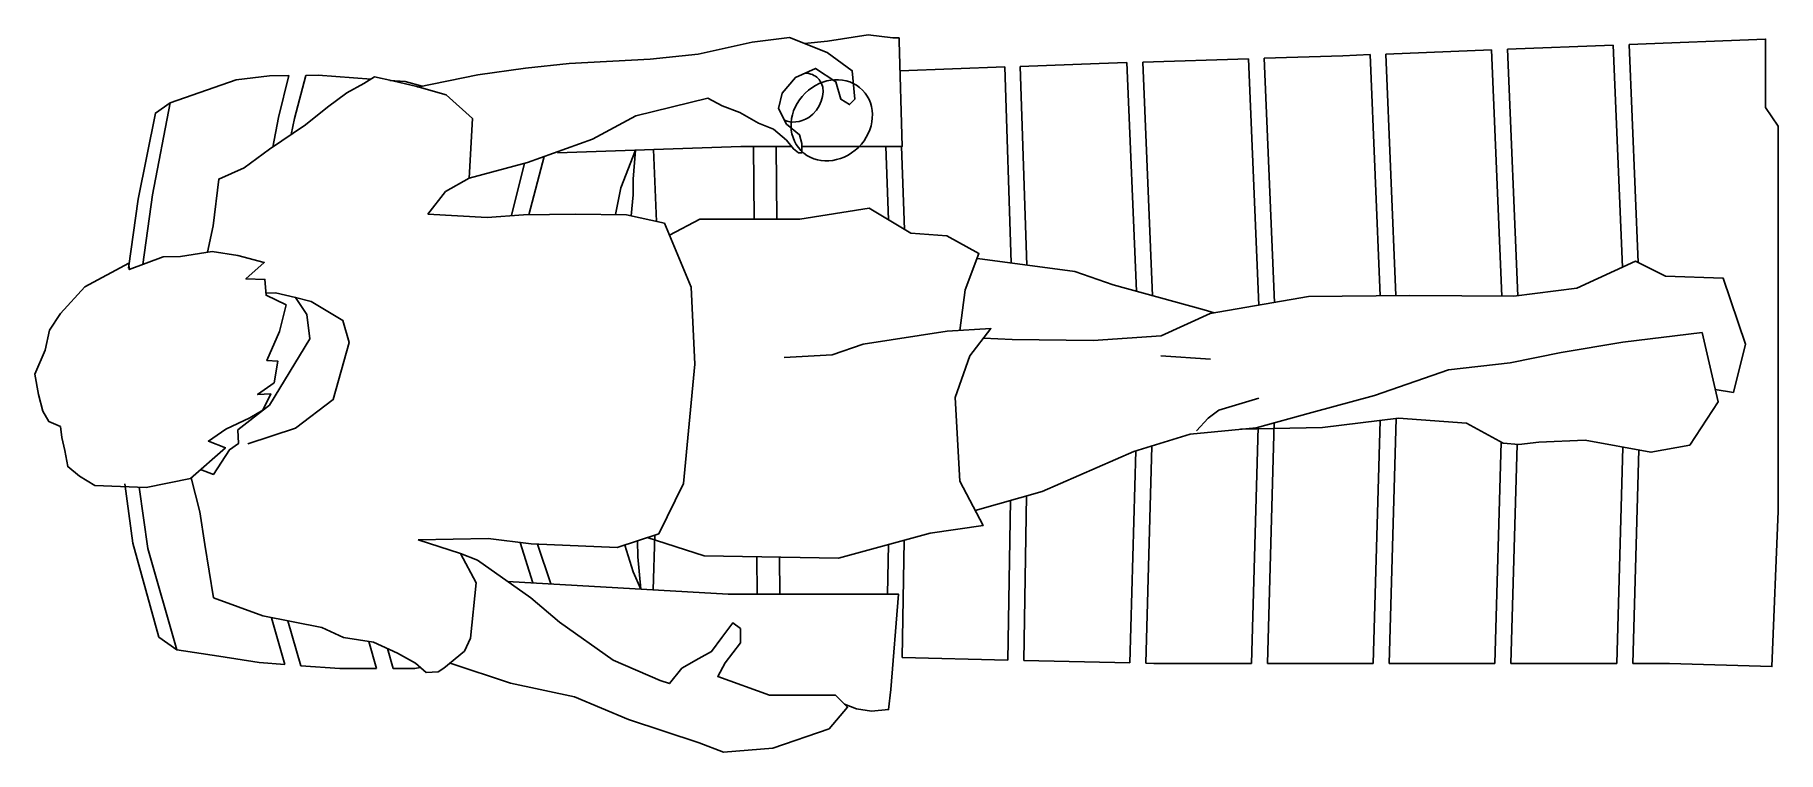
# Model space of a CAD drawing. Extents: x 0 to 1.7, y -0.35 to 0.35.
import ezdxf

# ---------------------------------------------------------------- set-up
doc = ezdxf.new("R2010")
doc.units = 0
doc.header["$MEASUREMENT"] = 0

msp = doc.modelspace()

# ---------------------------------------------------------------- linework, layer by layer
at = {"flags": 128}
for points in [[(0.6469, 0.3313), (0.6997, 0.3428), (0.7361, 0.3474), (0.7726, 0.3329), (0.7973, 0.315), (0.7996, 0.2873), (0.7946, 0.282), (0.786, 0.2872), (0.7811, 0.3042), (0.7613, 0.3173), (0.7418, 0.3083), (0.7289, 0.2932), (0.7254, 0.2782), (0.733, 0.2629), (0.7458, 0.2525), (0.7482, 0.2441), (0.7482, 0.2347), (0.7449, 0.2348), (0.7398, 0.2387), (0.733, 0.2472), (0.7204, 0.258), (0.7059, 0.2638), (0.6877, 0.2742), (0.6705, 0.2808)], [(0.7482, 0.2409), (0.8459, 0.2409), (0.8429, 0.3439), (0.8429, 0.347), (0.8368, 0.347), (0.8126, 0.35), (0.7732, 0.3439), (0.7507, 0.3416)], [(1.5584, -0.2635), (1.5942, -0.2635), (1.6942, -0.2665), (1.7003, -0.1149), (1.7003, 0.261), (1.6881, 0.2792), (1.6881, 0.3459), (1.5549, 0.3406)], [(1.5638, 0.1278), (1.5549, 0.3406)], [(0.3731, 0.299), (0.432, 0.3109), (0.4784, 0.3175), (0.521, 0.3222), (0.6002, 0.3263), (0.6469, 0.3313)], [(1.1837, 0.3267), (1.0805, 0.3234)], [(1.09, 0.0954), (1.0805, 0.3234)], [(1.1937, 0.0862), (1.1837, 0.3267)], [(1.3023, 0.3307), (1.2758, 0.3296), (1.1991, 0.3272)], [(1.209, 0.0888), (1.1991, 0.3272)], [(1.3121, 0.0954), (1.3023, 0.3307)], [(1.4208, 0.3353), (1.3177, 0.3313)], [(1.3275, 0.0956), (1.3177, 0.3313)], [(1.4308, 0.095), (1.4208, 0.3353)], [(1.5394, 0.34), (1.4363, 0.336)], [(1.4463, 0.0953), (1.4363, 0.336)], [(1.5484, 0.1232), (1.5394, 0.34)], [(0.1684, 0.138), (0.1738, 0.1636), (0.1794, 0.2092), (0.204, 0.2202), (0.2287, 0.2383), (0.264, 0.2621), (0.2854, 0.2794), (0.3043, 0.2934), (0.3207, 0.3025), (0.3312, 0.3089), (0.3491, 0.305), (0.3724, 0.2995), (0.4013, 0.2914), (0.4268, 0.2685), (0.4235, 0.2103), (0.4005, 0.1971), (0.3832, 0.1749)], [(0.2477, 0.3102), (0.229, 0.3099), (0.1963, 0.306)], [(0.232, 0.2405), (0.2376, 0.2695), (0.2477, 0.3102)], [(0.2501, 0.2527), (0.2531, 0.2683), (0.2642, 0.3104)], [(0.328, 0.3069), (0.2764, 0.3106), (0.2642, 0.3104)], [(0.9459, 0.3187), (0.8438, 0.3149)], [(0.9521, 0.1274), (0.9459, 0.3187)], [(1.0651, 0.3229), (1.0381, 0.3221), (0.9611, 0.3192)], [(0.9674, 0.1253), (0.9611, 0.3192)], [(1.0744, 0.0998), (1.0651, 0.3229)], [(0.1054, 0.1259), (0.1148, 0.1938), (0.1321, 0.2837), (0.1963, 0.306)], [(0.3776, 0.2999), (0.3612, 0.3045), (0.3461, 0.3056)], [(0.0912, 0.1224), (0.1006, 0.1896), (0.1176, 0.2737), (0.1321, 0.2837)], [(0.4235, 0.2103), (0.4805, 0.2255), (0.5438, 0.2482), (0.5863, 0.2711), (0.6563, 0.2881), (0.6705, 0.2808)], [(0.5097, 0.2348), (0.6884, 0.2409), (0.738, 0.2409)], [(0.7017, 0.17), (0.7009, 0.2409)], [(0.7237, 0.17), (0.7229, 0.2409)], [(0.8326, 0.1695), (0.8301, 0.2409)], [(0.8482, 0.1602), (0.8454, 0.2409)], [(0.4649, 0.1736), (0.4777, 0.2247)], [(0.4817, 0.1745), (0.4967, 0.2313)], [(0.5663, 0.1746), (0.5714, 0.2006), (0.5857, 0.2374)], [(0.5857, 0.2374), (0.5837, 0.2092), (0.5837, 0.1939), (0.5815, 0.1734)], [(0.6064, 0.1678), (0.6035, 0.238)], [(0.3832, 0.1749), (0.4412, 0.1717), (0.4765, 0.1745), (0.5272, 0.175), (0.5769, 0.1745), (0.614, 0.1661), (0.64, 0.1038), (0.6438, 0.0286), (0.6326, -0.0877), (0.6085, -0.1368), (0.5679, -0.1504), (0.4839, -0.1468), (0.4422, -0.1416), (0.3737, -0.1427)], [(0.6189, 0.1545), (0.6484, 0.17), (0.746, 0.17), (0.8137, 0.1809), (0.8543, 0.1565), (0.8896, 0.1538), (0.9208, 0.1367), (0.9073, 0.1011), (0.9021, 0.0614)], [(0.0249, -0.0323), (0.0135, -0.0273), (0.0078, -0.0173), (0.0036, -0.001), (0, 0.0189), (0.0099, 0.0424), (0.0144, 0.0617), (0.0249, 0.0781), (0.0486, 0.104), (0.0915, 0.1273), (0.092, 0.1209), (0.1251, 0.1333), (0.1419, 0.1338), (0.1728, 0.1387), (0.1981, 0.1348), (0.2237, 0.1277), (0.2059, 0.1118), (0.2244, 0.1114), (0.2255, 0.0958), (0.245, 0.0864), (0.2386, 0.0604), (0.2264, 0.0321), (0.2369, 0.0316), (0.2333, 0.0105), (0.2172, -0.0011), (0.2301, -0.0002), (0.2222, -0.0164), (0.2098, -0.0238), (0.1864, -0.0347), (0.1693, -0.0464), (0.1859, -0.053), (0.1517, -0.0829), (0.1085, -0.0917), (0.0584, -0.0899), (0.0435, -0.0806), (0.032, -0.0713), (0.0291, -0.0557), (0.0262, -0.0429), (0.0249, -0.0323)], [(0.9195, 0.1317), (1.0144, 0.1191), (1.0517, 0.1061), (1.1403, 0.0815), (1.1501, 0.0787)], [(1.639, 0.0038), (1.6567, 0.0011), (1.6684, 0.0482), (1.6468, 0.1125), (1.5904, 0.1146), (1.5612, 0.129), (1.5038, 0.1029)], [(1.5038, 0.1029), (1.4426, 0.0949), (1.3412, 0.0957), (1.2423, 0.0946), (1.1463, 0.078), (1.0986, 0.0563), (1.0321, 0.0517), (0.9531, 0.0528), (0.9252, 0.0539)], [(0.1616, -0.0742), (0.1741, -0.079), (0.1899, -0.0549), (0.1985, -0.0488), (0.198, -0.0355), (0.2287, -0.0115), (0.2683, 0.0534), (0.2651, 0.0771), (0.2543, 0.0938), (0.2347, 0.0982), (0.2254, 0.098)], [(0.2077, -0.0492), (0.2541, -0.0337), (0.2911, -0.0059), (0.3066, 0.0497), (0.3004, 0.0714), (0.2695, 0.0899), (0.2543, 0.0938)], [(0.5973, -0.1406), (0.6528, -0.1583), (0.7839, -0.1608), (0.8733, -0.1364), (0.9248, -0.1289), (0.9022, -0.0855), (0.8977, -0.0038), (0.9119, 0.0367), (0.9325, 0.0633), (0.8897, 0.0607), (0.8078, 0.0483), (0.7775, 0.0377), (0.7309, 0.035)], [(1.6263, 0.0594), (1.6417, -0.0082), (1.6141, -0.0503), (1.5762, -0.0573), (1.5119, -0.0456), (1.4668, -0.0476), (1.4472, -0.0498), (1.4322, -0.0486), (1.3962, -0.029), (1.3299, -0.0241), (1.2558, -0.0331), (1.1758, -0.0349)], [(1.439, 0.0298), (1.4887, 0.0399), (1.5488, 0.0501), (1.6263, 0.0594)], [(1.0981, 0.0369), (1.1467, 0.0336)], [(0.9172, -0.1143), (0.9826, -0.0955), (1.072, -0.0567), (1.1268, -0.0396), (1.1911, -0.0334), (1.2454, -0.0187), (1.3067, -0.0021), (1.3789, 0.0232), (1.439, 0.0298)], [(1.1329, -0.0363), (1.1443, -0.0242), (1.1548, -0.0163), (1.1939, -0.0047)], [(1.1866, -0.2635), (1.1931, -0.0329)], [(1.2021, -0.2635), (1.2088, -0.0286)], [(1.3054, -0.2635), (1.3121, -0.0263)], [(1.3209, -0.2635), (1.3276, -0.0244)], [(1.4241, -0.2635), (1.4302, -0.0476)], [(1.4396, -0.2635), (1.4457, -0.0497)], [(1.0679, -0.2629), (1.0737, -0.0561)], [(1.0834, -0.2633), (1.0894, -0.0513)], [(1.5429, -0.2635), (1.5488, -0.0523)], [(1.5584, -0.2635), (1.5643, -0.0551)], [(0.1523, -0.0823), (0.1608, -0.1156), (0.1658, -0.1472), (0.1743, -0.1993), (0.2222, -0.2171), (0.2799, -0.2284), (0.301, -0.2382), (0.3304, -0.2426), (0.3536, -0.2533), (0.3712, -0.2631), (0.3817, -0.2724), (0.3933, -0.2716), (0.3988, -0.2682), (0.419, -0.2516), (0.4249, -0.2389), (0.4305, -0.1848), (0.4152, -0.156), (0.3737, -0.1427)], [(0.1208, -0.2379), (0.0957, -0.1459), (0.0877, -0.088)], [(0.1384, -0.2502), (0.1101, -0.1512), (0.1018, -0.0915)], [(0.9646, -0.2605), (0.9672, -0.0999)], [(0.9491, -0.2601), (0.9517, -0.1044)], [(0.4858, -0.1848), (0.4733, -0.1455)], [(0.5031, -0.1858), (0.4903, -0.1471)], [(0.5909, -0.1908), (0.5837, -0.1741), (0.5753, -0.1479)], [(0.5909, -0.1908), (0.5882, -0.1595), (0.5878, -0.1437)], [(0.6032, -0.1915), (0.6048, -0.1381)], [(0.8316, -0.1958), (0.8325, -0.1475)], [(0.8459, -0.2576), (0.848, -0.1433)], [(0.4152, -0.156), (0.4317, -0.1627), (0.4838, -0.1993), (0.5118, -0.2232), (0.5641, -0.2602), (0.6098, -0.2801)], [(0.7044, -0.1957), (0.7042, -0.1593)], [(0.7265, -0.1957), (0.7263, -0.1597)], [(0.4611, -0.1834), (0.6763, -0.1957), (0.8422, -0.1958), (0.8349, -0.2887), (0.8327, -0.3084), (0.8159, -0.3099), (0.8013, -0.3077), (0.7898, -0.3032)], [(0.2438, -0.2644), (0.2308, -0.2188)], [(0.1208, -0.2379), (0.1384, -0.2502)], [(0.2593, -0.2656), (0.2468, -0.2219)], [(0.5789, -0.318), (0.6479, -0.3409), (0.6717, -0.35), (0.7196, -0.346), (0.7746, -0.3271), (0.7927, -0.3062), (0.781, -0.2945), (0.7165, -0.2945), (0.666, -0.2761), (0.6733, -0.2627), (0.6882, -0.2432), (0.6882, -0.2294), (0.6806, -0.2238), (0.6699, -0.238), (0.66, -0.2518), (0.6476, -0.2586), (0.631, -0.2681), (0.6189, -0.2831), (0.6098, -0.2801)], [(0.1384, -0.2502), (0.1794, -0.2564), (0.2188, -0.2624), (0.2438, -0.2644)], [(0.3333, -0.2685), (0.3257, -0.2419)], [(0.3496, -0.2685), (0.344, -0.2489)], [(0.2593, -0.2656), (0.2976, -0.2685), (0.3333, -0.2685)], [(0.3496, -0.2685), (0.3703, -0.2685), (0.3761, -0.2674)], [(0.4051, -0.263), (0.4638, -0.2826), (0.5262, -0.2961), (0.5789, -0.318)], [(0.8459, -0.2576), (0.9491, -0.2601)], [(0.9646, -0.2605), (1.0679, -0.2629)], [(1.0834, -0.2633), (1.0913, -0.2635), (1.1866, -0.2635)], [(1.2021, -0.2635), (1.2943, -0.2635), (1.3054, -0.2635)], [(1.3209, -0.2635), (1.4241, -0.2635)], [(1.4396, -0.2635), (1.4458, -0.2635), (1.5429, -0.2635)]]:
    msp.add_lwpolyline(points, dxfattribs=at)
msp.add_ellipse((0.7772, 0.2666), major_axis=(0.03, 0.0295), ratio=0.880355)
msp.add_open_spline([(0.731, 0.2668), (0.7377, 0.2638), (0.7466, 0.2642), (0.7665, 0.2769), (0.7715, 0.2933), (0.7664, 0.3045), (0.7652, 0.3062), (0.7638, 0.3076), (0.7608, 0.3106), (0.7564, 0.3124), (0.7514, 0.3127)], degree=3, knots=[3.448595, 3.448595, 3.448595, 3.448595, 4.478121, 4.478121, 5.970828, 5.970828, 6.283185, 6.283185, 6.283185, 6.926808, 6.926808, 6.926808, 6.926808])

doc.saveas('drawing.dxf')
